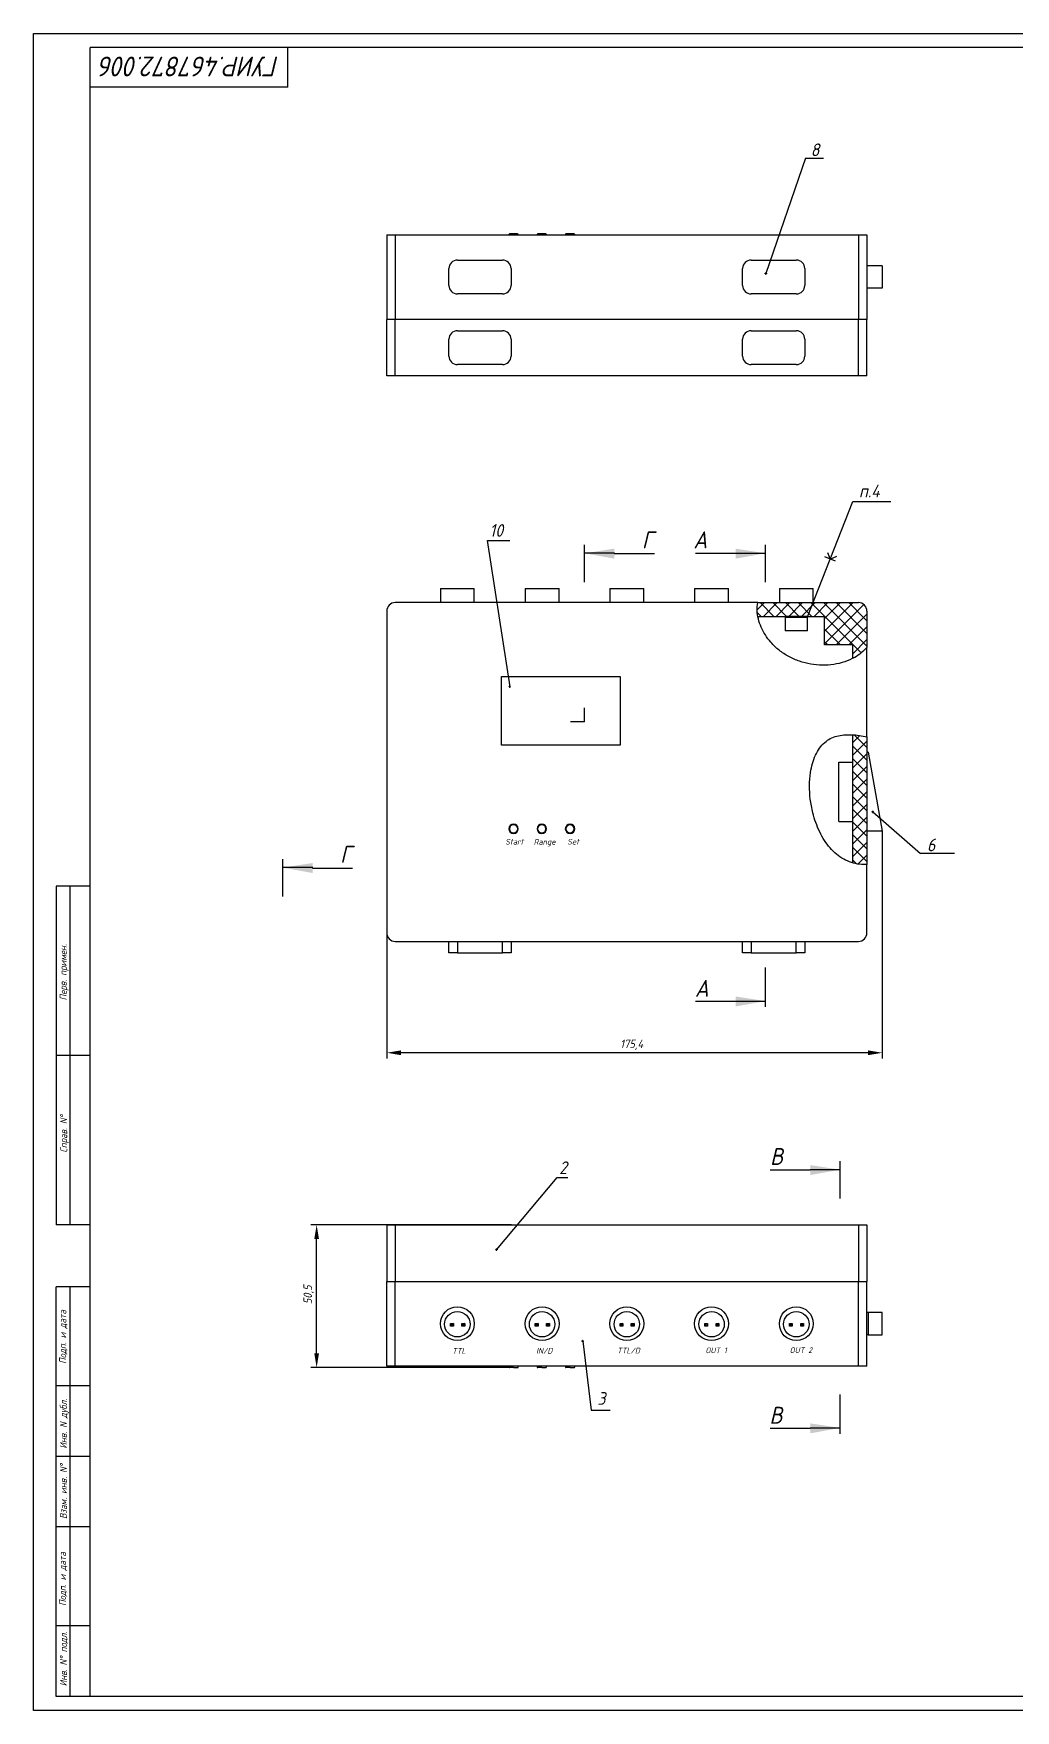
# Model space of a CAD drawing. Header units: millimetres. Extents: x -963 to 6509, y -1367 to 453.
# Drawn here: x 5020 to 5368, y -623 to -29 of the extents above; entities that cross this region are included whole.
import ezdxf

# ---------------------------------------------------------------- set-up
doc = ezdxf.new("R2010")
doc.units = ezdxf.units.MM
doc.header["$LTSCALE"] = 0.5
doc.linetypes.add('CENTER', pattern=[10.16, 6.35, -1.27, 1.27, -1.27])
doc.linetypes.add('осевая2', pattern=[28.575, 19.05, -3.175, 3.175, -3.175])
doc.layers.get('0').update_dxf_attribs({"lineweight": 60})
doc.layers.get('Defpoints').update_dxf_attribs({"color": 5})
doc.layers.add('3-размеры', color=6, linetype='Continuous')
doc.layers.add('4-текст', color=7, linetype='Continuous', true_color=0x00ad00)
doc.layers.add('Основная', color=7, linetype='Continuous', lineweight=40)
doc.styles.add('5', font='isocpeui.ttf', dxfattribs={"width": 0.9, "height": 5})
doc.styles.get("Standard").update_dxf_attribs({"font": 'isocpeui.ttf', "width": 0.9})
doc.dimstyles.new('Standart', dxfattribs={"dimtxt": 5, "dimasz": 5, "dimexe": 2, "dimexo": 0, "dimgap": 1, "dimtad": 1, "dimtoh": 1, "dimdec": 1, "dimtxsty": 'Standard', "dimcen": 2.5, "dimadec": 0, "dimazin": 0, "dimtfac": 1, "dimtdec": 1, "dimtmove": 0, "dimatfit": 3, "dimldrblk": 'DOTSMALL', "dimfxl": 1, "dimarcsym": 0})

# ---------------------------------------------------------------- blocks, each defined once
blk = doc.blocks.new('*D285')
at = {"color": 0, "lineweight": -2, "transparency": 16777216}
for p, q in [((5145.21, -311.46), (5145.21, -391.91)), ((5320.65, -311.46), (5320.65, -391.91)), ((5315.65, -389.91), (5150.21, -389.91))]:
    blk.add_line(p, q, dxfattribs=at)
at = {"color": 0, "lineweight": 50, "transparency": 16777216}
for points in [[(5150.21, -389.08), (5150.21, -390.75), (5145.21, -389.91)], [(5315.65, -389.08), (5315.65, -390.75), (5320.65, -389.91)]]:
    blk.add_solid(points, dxfattribs=at)
at = {"layer": 'Defpoints', "color": 0, "lineweight": 50, "transparency": 16777216}
for p in [(5145.21, -311.46), (5320.65, -311.46), (5145.21, -389.91)]:
    blk.add_point(p, dxfattribs=at)
at = {"color": 0, "lineweight": -2, "transparency": 16777216, "insert": (5231.93, -387.11), "char_height": 3, "attachment_point": 5}
blk.add_mtext('175,4', dxfattribs=at)
blk = doc.blocks.new('_DotSmall')
at = {"color": 0, "linetype": 'ByBlock', "const_width": 0.5}
blk.add_lwpolyline([(-0.0625, 0, 1), (0.0625, 0, 1)], format="xyb", close=True, dxfattribs=at)
blk = doc.blocks.new('*D287')
at = {"color": 0, "lineweight": -2, "transparency": 16777216}
for p, q in [((5189.37, -450.88), (5118.37, -450.88)), ((5120.37, -496.41), (5120.37, -455.88)), ((5189.37, -501.41), (5118.37, -501.41))]:
    blk.add_line(p, q, dxfattribs=at)
for points in [[(5119.54, -455.88), (5121.21, -455.88), (5120.37, -450.88)], [(5119.54, -496.41), (5121.21, -496.41), (5120.37, -501.41)]]:
    blk.add_solid(points, dxfattribs=at)
at = {"layer": 'Defpoints', "color": 0, "lineweight": -2, "transparency": 16777216}
for p in [(5120.37, -450.88), (5189.37, -450.88), (5189.37, -501.41)]:
    blk.add_point(p, dxfattribs=at)
at = {"color": 0, "lineweight": -2, "transparency": 16777216, "insert": (5117.57, -475.65), "char_height": 3, "attachment_point": 5, "rotation": 90}
blk.add_mtext('50,5', dxfattribs=at)

msp = doc.modelspace()

# ---------------------------------------------------------------- hatches: boundary and pattern name
at = {"lineweight": 50}
h = msp.add_hatch(color=256, dxfattribs=at)
h.dxf.hatch_style = 1
edge = h.paths.add_edge_path()
edge.add_arc((5279.408, -113.894), 0.109, 0, 360)
at = {"linetype": 'Continuous', "lineweight": 25}
h = msp.add_hatch(dxfattribs=at)
h.set_pattern_fill('ANSI37', angle=3e-322, style=0)
edge = h.paths.add_edge_path(flags=0)
edge.add_arc((5312.21, -233.456), 3, 0, 90)
edge.add_line((5312.21, -230.456), (5276.53, -230.456))
edge.add_spline(control_points=[(5276.53, -230.456), (5276.244, -232.084), (5276.289, -233.773), (5276.617, -235.456)], knot_values=[0, 0, 0, 0, 0.0432025, 0.0432025, 0.0432025, 0.0432025], weights=[1, 1, 1, 1], degree=3, periodic=0)
edge.add_line((5276.617, -235.456), (5300.21, -235.456))
edge.add_line((5300.21, -235.456), (5300.21, -245.456))
edge.add_line((5300.21, -245.456), (5310.21, -245.456))
edge.add_line((5310.21, -245.456), (5310.21, -250.218))
edge.add_spline(control_points=[(5310.21, -250.218), (5312.109, -249.234), (5313.811, -247.947), (5315.21, -246.351)], knot_values=[0.3688036, 0.3688036, 0.3688036, 0.3688036, 0.4207814, 0.4207814, 0.4207814, 0.4207814], weights=[1, 1, 1, 1], degree=3, periodic=0)
edge.add_line((5315.21, -246.351), (5315.21, -233.456))
at = {"lineweight": 50}
h = msp.add_hatch(color=256, dxfattribs=at)
h.dxf.hatch_style = 1
edge = h.paths.add_edge_path()
edge.add_arc((5188.75, -260.24), 0.109, 0, 360)
at = {"linetype": 'Continuous', "lineweight": 25}
h = msp.add_hatch(dxfattribs=at)
h.set_pattern_fill('ANSI37', angle=3e-322, style=0)
edge = h.paths.add_edge_path(flags=0)
edge.add_spline(control_points=[(5315.21, -277.958), (5313.582, -277.623), (5311.883, -277.371), (5310.21, -277.279)], knot_values=[0, 0, 0, 0, 0.0381487, 0.0381487, 0.0381487, 0.0381487], weights=[1, 1, 1, 1], degree=3, periodic=0)
edge.add_line((5310.21, -277.279), (5310.21, -322.654))
edge.add_spline(control_points=[(5310.21, -322.654), (5311.839, -323.126), (5313.526, -323.33), (5315.21, -323.254)], knot_values=[0.4804191, 0.4804191, 0.4804191, 0.4804191, 0.5205048, 0.5205048, 0.5205048, 0.5205048], weights=[1, 1, 1, 1], degree=3, periodic=0)
edge.add_line((5315.21, -323.254), (5315.21, -277.958))
at = {"lineweight": 50}
h = msp.add_hatch(color=256, dxfattribs=at)
h.dxf.hatch_style = 1
edge = h.paths.add_edge_path()
edge.add_arc((5317.272, -304.598), 0.109, 0, 360)
h = msp.add_hatch(color=256, dxfattribs=at)
h.dxf.hatch_style = 1
edge = h.paths.add_edge_path()
edge.add_arc((5184.044, -459.663), 0.109, 0, 360)
h = msp.add_hatch(color=256, dxfattribs=at)
h.dxf.hatch_style = 1
edge = h.paths.add_edge_path()
edge.add_arc((5214.573, -492.078), 0.109, 0, 360)
at = {"linetype": 'Continuous', "lineweight": 20}
h = msp.add_hatch(dxfattribs=at)
h.set_pattern_fill('ANSI32', color=0, angle=-0.76383, style=0)
h.set_pattern_definition([(44.236, (5070.233, -592.458), (-6.6448, 6.8244), []), (44.236, (5074.722, -592.518), (-6.6448, 6.8244), [])])
h.paths.add_polyline_path([(5142.941, -493.835), (5143.354, -494.247), (5143.354, -494.244), (5143.354, -494.239), (5143.354, -494.234), (5143.354, -494.23), (5143.354, -494.225), (5143.354, -494.22), (5143.354, -494.215), (5143.354, -494.211), (5143.354, -494.206), (5143.354, -494.201), (5143.354, -494.197), (5143.354, -494.192), (5143.354, -494.187), (5143.354, -494.183), (5143.354, -494.178), (5143.354, -494.173), (5143.354, -494.169), (5143.354, -494.164), (5143.354, -494.159), (5143.354, -494.155), (5143.354, -494.15), (5143.354, -494.145), (5143.354, -494.14), (5143.354, -494.136), (5143.354, -494.131), (5143.354, -494.126), (5143.354, -494.122), (5143.354, -494.117), (5143.354, -494.112), (5143.354, -494.108), (5143.354, -494.103), (5143.354, -494.098), (5143.353, -494.094), (5143.353, -494.089), (5143.353, -494.084), (5143.353, -494.079), (5143.353, -494.075), (5143.353, -494.07), (5143.353, -494.065), (5143.353, -494.061), (5143.353, -494.056), (5143.353, -494.051), (5143.353, -494.047), (5143.353, -494.042), (5143.353, -494.037), (5143.353, -494.033), (5143.353, -494.028), (5143.353, -494.023), (5143.353, -494.018), (5143.353, -494.014), (5143.353, -494.009), (5143.353, -494.004), (5143.353, -494), (5143.353, -493.995), (5143.353, -493.99), (5143.353, -493.986), (5143.353, -493.981), (5143.353, -493.976), (5143.353, -493.972), (5143.353, -493.967), (5143.353, -493.962), (5143.353, -493.958), (5143.353, -493.953), (5143.353, -493.948), (5143.353, -493.943), (5143.353, -493.939), (5143.353, -493.934), (5143.353, -493.929), (5143.353, -493.925), (5143.353, -493.92), (5143.353, -493.915), (5143.353, -493.911), (5143.353, -493.906), (5143.353, -493.901), (5143.353, -493.897), (5143.353, -493.892), (5143.353, -493.887), (5143.353, -493.882), (5143.353, -493.878), (5143.353, -493.873), (5143.353, -493.868), (5143.353, -493.864), (5143.353, -493.859), (5143.353, -493.854), (5143.353, -493.85), (5143.353, -493.845), (5143.353, -493.84), (5143.353, -493.836), (5143.353, -493.831), (5143.353, -493.826), (5143.353, -493.822), (5143.353, -493.817), (5143.353, -493.812), (5143.353, -493.807), (5143.353, -493.803), (5143.353, -493.798), (5143.353, -493.793), (5143.353, -493.789), (5143.353, -493.784), (5143.353, -493.779), (5143.353, -493.775), (5143.353, -493.77), (5143.353, -493.765), (5143.353, -493.761), (5143.353, -493.756), (5143.353, -493.751), (5143.353, -493.746), (5143.353, -493.742), (5143.353, -493.737), (5143.353, -493.732), (5143.353, -493.728), (5143.353, -493.723), (5143.353, -493.718), (5143.353, -493.714), (5143.353, -493.709), (5143.353, -493.704), (5143.353, -493.7), (5143.353, -493.695), (5143.353, -493.69), (5143.353, -493.686), (5143.353, -493.681), (5143.353, -493.676), (5143.353, -493.671), (5143.353, -493.667), (5143.353, -493.662), (5143.353, -493.657), (5143.353, -493.653), (5143.353, -493.648), (5143.353, -493.643), (5143.353, -493.639), (5143.353, -493.634), (5143.353, -493.629), (5143.353, -493.625), (5143.353, -493.62), (5143.353, -493.615), (5143.353, -493.61), (5143.353, -493.606), (5143.353, -493.601), (5143.353, -493.596), (5143.353, -493.592), (5143.352, -493.587), (5143.352, -493.582), (5143.352, -493.578), (5143.352, -493.573), (5143.352, -493.568), (5143.352, -493.564), (5143.352, -493.559), (5143.352, -493.554), (5143.352, -493.549), (5143.352, -493.545), (5143.352, -493.54), (5143.352, -493.535), (5143.351, -493.535), (5143.349, -493.535), (5143.348, -493.535), (5143.346, -493.535), (5143.344, -493.535), (5143.343, -493.535), (5143.341, -493.535), (5143.34, -493.535), (5143.338, -493.535), (5143.336, -493.535), (5143.335, -493.535), (5143.333, -493.535), (5143.332, -493.535), (5143.33, -493.535), (5143.328, -493.535), (5143.327, -493.535), (5143.325, -493.535), (5143.323, -493.535), (5143.322, -493.535), (5143.32, -493.534), (5143.319, -493.534), (5143.317, -493.534), (5143.315, -493.534), (5143.314, -493.534), (5143.312, -493.534), (5143.311, -493.534), (5143.309, -493.534), (5143.307, -493.534), (5143.306, -493.534), (5143.304, -493.534), (5143.303, -493.534), (5143.301, -493.534), (5143.299, -493.534), (5143.298, -493.534), (5143.296, -493.534), (5143.295, -493.534), (5143.293, -493.534), (5143.291, -493.534), (5143.29, -493.534), (5143.288, -493.533), (5143.287, -493.533), (5143.285, -493.533), (5143.283, -493.533), (5143.282, -493.533), (5143.28, -493.533), (5143.278, -493.533), (5143.277, -493.533), (5143.275, -493.533), (5143.274, -493.533), (5143.272, -493.533), (5143.27, -493.533), (5143.269, -493.533), (5143.267, -493.533), (5143.266, -493.533), (5143.264, -493.533), (5143.262, -493.533), (5143.261, -493.533), (5143.259, -493.533), (5143.258, -493.532), (5143.256, -493.532), (5143.254, -493.532), (5143.253, -493.532), (5143.251, -493.532), (5143.25, -493.532), (5143.248, -493.532), (5143.246, -493.532), (5143.245, -493.532), (5143.243, -493.532), (5143.241, -493.532), (5143.24, -493.532), (5143.238, -493.532), (5143.237, -493.532), (5143.235, -493.532), (5143.233, -493.532), (5143.232, -493.532), (5143.23, -493.532), (5143.229, -493.532), (5143.227, -493.532), (5143.225, -493.531), (5143.224, -493.531), (5143.222, -493.531), (5143.221, -493.531), (5143.219, -493.531), (5143.217, -493.531), (5143.216, -493.531), (5143.214, -493.531), (5143.213, -493.531), (5143.211, -493.531), (5143.209, -493.531), (5143.208, -493.531), (5143.206, -493.531), (5143.204, -493.531), (5143.203, -493.531), (5143.201, -493.531), (5143.2, -493.531), (5143.198, -493.531), (5143.196, -493.531), (5143.195, -493.53), (5143.193, -493.53), (5143.192, -493.53), (5143.19, -493.53), (5143.188, -493.53), (5143.187, -493.53), (5143.185, -493.53), (5143.184, -493.53), (5143.182, -493.53), (5143.18, -493.53), (5143.179, -493.53), (5143.177, -493.53), (5143.176, -493.53), (5143.174, -493.53), (5143.172, -493.53), (5143.171, -493.53), (5143.169, -493.53), (5143.168, -493.53), (5143.166, -493.529), (5143.164, -493.529), (5143.163, -493.529), (5143.161, -493.529), (5143.159, -493.529), (5143.158, -493.529), (5143.156, -493.529), (5143.155, -493.529), (5143.153, -493.529), (5143.151, -493.529), (5143.15, -493.529), (5143.148, -493.529), (5143.147, -493.529), (5143.145, -493.529), (5143.143, -493.529), (5143.142, -493.529), (5143.14, -493.529), (5143.139, -493.529), (5143.137, -493.528), (5143.135, -493.528), (5143.134, -493.528), (5143.132, -493.528), (5143.131, -493.528), (5143.129, -493.528), (5143.127, -493.528), (5143.126, -493.528), (5143.124, -493.528), (5143.122, -493.528), (5143.121, -493.528), (5143.119, -493.528), (5143.118, -493.528), (5143.116, -493.528), (5143.114, -493.528), (5143.113, -493.528), (5143.111, -493.528), (5143.11, -493.528), (5143.108, -493.527), (5143.106, -493.527), (5143.105, -493.527), (5143.103, -493.527), (5143.102, -493.527), (5143.1, -493.527), (5143.098, -493.527), (5143.097, -493.527), (5143.095, -493.527), (5143.094, -493.527), (5143.092, -493.527), (5143.09, -493.527), (5143.089, -493.527), (5143.087, -493.527), (5143.086, -493.527), (5143.084, -493.527), (5143.082, -493.527), (5143.081, -493.526), (5143.079, -493.526), (5143.077, -493.526), (5143.076, -493.526), (5143.074, -493.526), (5143.073, -493.526), (5143.071, -493.526), (5143.069, -493.526), (5143.068, -493.526), (5143.066, -493.526), (5143.065, -493.526), (5143.063, -493.526), (5143.061, -493.526), (5143.06, -493.526), (5143.058, -493.526), (5143.057, -493.526), (5143.055, -493.526), (5143.053, -493.525), (5143.052, -493.525), (5143.05, -493.525), (5143.049, -493.525), (5143.047, -493.525), (5143.045, -493.525), (5143.044, -493.525), (5143.042, -493.525), (5143.04, -493.525), (5143.039, -493.525), (5143.037, -493.525), (5143.036, -493.525), (5143.034, -493.525), (5143.032, -493.525), (5143.031, -493.525), (5143.029, -493.525), (5143.028, -493.525), (5143.026, -493.524), (5143.024, -493.524), (5143.023, -493.524), (5143.021, -493.524), (5143.02, -493.524), (5143.018, -493.524), (5143.016, -493.524), (5143.015, -493.524), (5143.013, -493.524), (5143.012, -493.524), (5143.01, -493.524), (5143.008, -493.524), (5143.007, -493.524), (5143.005, -493.524), (5143.004, -493.524), (5143.002, -493.524), (5143, -493.523), (5142.999, -493.523), (5142.997, -493.523), (5142.995, -493.523), (5142.994, -493.523), (5142.992, -493.523), (5142.991, -493.523), (5142.989, -493.523), (5142.987, -493.523), (5142.986, -493.523), (5142.984, -493.523), (5142.983, -493.523), (5142.981, -493.523), (5142.979, -493.523), (5142.978, -493.523), (5142.976, -493.523), (5142.975, -493.522), (5142.973, -493.522), (5142.971, -493.522), (5142.97, -493.522), (5142.968, -493.522), (5142.967, -493.522), (5142.965, -493.522), (5142.963, -493.522), (5142.962, -493.522), (5142.96, -493.522), (5142.959, -493.522), (5142.957, -493.522), (5142.955, -493.522), (5142.954, -493.522), (5142.952, -493.522), (5142.95, -493.522), (5142.949, -493.521), (5142.947, -493.521), (5142.946, -493.521), (5142.944, -493.521), (5142.942, -493.521), (5142.941, -493.521), (5142.941, -493.526), (5142.941, -493.531), (5142.941, -493.535), (5142.941, -493.54), (5142.941, -493.545), (5142.941, -493.549), (5142.941, -493.554), (5142.941, -493.559), (5142.941, -493.563), (5142.941, -493.568), (5142.941, -493.573), (5142.941, -493.577), (5142.941, -493.582), (5142.941, -493.587), (5142.941, -493.591), (5142.941, -493.596), (5142.941, -493.601), (5142.941, -493.606), (5142.941, -493.61), (5142.941, -493.615), (5142.941, -493.62), (5142.941, -493.624), (5142.941, -493.629), (5142.941, -493.634), (5142.941, -493.638), (5142.941, -493.643), (5142.941, -493.648), (5142.941, -493.652), (5142.941, -493.657), (5142.941, -493.662), (5142.941, -493.667), (5142.941, -493.671), (5142.941, -493.676), (5142.941, -493.681), (5142.941, -493.685), (5142.941, -493.69), (5142.941, -493.695), (5142.941, -493.699), (5142.941, -493.704), (5142.941, -493.709), (5142.941, -493.713), (5142.941, -493.718), (5142.941, -493.723), (5142.941, -493.727), (5142.941, -493.732), (5142.941, -493.737), (5142.941, -493.742), (5142.941, -493.746), (5142.941, -493.751), (5142.941, -493.756), (5142.941, -493.76), (5142.941, -493.765), (5142.941, -493.77), (5142.941, -493.774), (5142.941, -493.779), (5142.941, -493.784), (5142.941, -493.788), (5142.941, -493.793), (5142.941, -493.798), (5142.941, -493.803), (5142.941, -493.807), (5142.941, -493.812), (5142.941, -493.817), (5142.941, -493.821), (5142.941, -493.826), (5142.941, -493.831)])

# ---------------------------------------------------------------- linework, layer by layer
at = {"color": 7, "linetype": 'Continuous', "lineweight": 25}
for p, q in [((5145.21, -100.133), (5145.21, -130.133)), ((5145.21, -100.133), (5148.21, -100.133)), ((5148.21, -100.133), (5148.21, -130.133)), ((5148.21, -100.133), (5312.21, -100.133)), ((5188.438, -100.067), (5188.436, -100.133)), ((5190.093, -99.873), (5188.638, -99.873)), ((5190.093, -99.873), (5190.093, -100.067)), ((5191.549, -99.873), (5190.093, -99.873)), ((5191.75, -100.133), (5191.749, -100.067)), ((5198.438, -100.067), (5198.436, -100.133)), ((5200.093, -99.873), (5198.638, -99.873)), ((5200.093, -99.873), (5200.093, -100.067)), ((5201.549, -99.873), (5200.093, -99.873)), ((5201.75, -100.133), (5201.749, -100.067)), ((5208.438, -100.067), (5208.436, -100.133)), ((5210.093, -99.873), (5208.638, -99.873)), ((5210.093, -99.873), (5210.093, -100.067)), ((5211.549, -99.873), (5210.093, -99.873)), ((5211.75, -100.133), (5211.749, -100.067)), ((5312.21, -100.133), (5312.21, -130.133)), ((5312.21, -100.133), (5315.21, -100.133)), ((5315.21, -100.133), (5315.21, -130.133)), ((5167.21, -118.133), (5167.21, -112.133)), ((5170.21, -109.133), (5186.21, -109.133)), ((5189.21, -112.133), (5189.21, -118.133)), ((5271.21, -118.133), (5271.21, -112.133)), ((5274.21, -109.133), (5290.21, -109.133)), ((5293.21, -112.133), (5293.21, -118.133)), ((5320.647, -111.133), (5315.21, -111.133)), ((5320.647, -111.133), (5320.647, -119.133)), ((5186.21, -121.133), (5170.21, -121.133)), ((5290.21, -121.133), (5274.21, -121.133)), ((5320.647, -119.133), (5315.21, -119.133)), ((5145.21, -150.133), (5145.21, -130.133)), ((5148.21, -130.133), (5145.21, -130.133)), ((5148.21, -150.133), (5148.21, -130.133)), ((5312.21, -130.133), (5148.21, -130.133)), ((5312.21, -150.133), (5312.21, -130.133)), ((5315.21, -130.133), (5312.21, -130.133)), ((5315.21, -150.133), (5315.21, -130.133)), ((5170.21, -134.133), (5186.21, -134.133)), ((5274.21, -134.133), (5290.21, -134.133)), ((5167.21, -143.133), (5167.21, -137.133)), ((5189.21, -137.133), (5189.21, -143.133)), ((5271.21, -143.133), (5271.21, -137.133)), ((5293.21, -137.133), (5293.21, -143.133)), ((5186.21, -146.133), (5170.21, -146.133)), ((5290.21, -146.133), (5274.21, -146.133)), ((5148.21, -150.133), (5145.21, -150.133)), ((5312.21, -150.133), (5148.21, -150.133)), ((5315.21, -150.133), (5312.21, -150.133)), ((5225.85, -212.976), (5215.21, -212.976)), ((5268.669, -212.976), (5279.309, -212.976)), ((5164.21, -225.456), (5164.21, -230.456)), ((5164.21, -225.456), (5170.21, -225.456)), ((5170.21, -225.456), (5176.21, -225.456)), ((5176.21, -230.456), (5176.21, -225.456)), ((5194.21, -225.456), (5194.21, -230.456)), ((5194.21, -225.456), (5200.21, -225.456)), ((5200.21, -225.456), (5206.21, -225.456)), ((5206.21, -230.456), (5206.21, -225.456)), ((5224.21, -225.456), (5224.21, -230.456)), ((5224.21, -225.456), (5230.21, -225.456)), ((5230.21, -225.456), (5236.21, -225.456)), ((5236.21, -230.456), (5236.21, -225.456)), ((5254.21, -225.456), (5254.21, -230.456)), ((5254.21, -225.456), (5260.21, -225.456)), ((5260.21, -225.456), (5266.21, -225.456)), ((5266.21, -230.456), (5266.21, -225.456)), ((5284.21, -225.456), (5284.21, -230.456)), ((5284.21, -225.456), (5290.21, -225.456)), ((5290.21, -225.456), (5296.21, -225.456)), ((5296.21, -230.456), (5296.21, -225.456)), ((5276.53, -230.456), (5148.21, -230.456)), ((5276.53, -230.456), (5312.21, -230.456)), ((5145.21, -233.456), (5145.21, -347.456)), ((5300.21, -235.456), (5276.617, -235.456)), ((5286.21, -235.456), (5286.21, -240.456)), ((5294.21, -240.456), (5294.21, -235.456)), ((5300.21, -245.456), (5300.21, -235.456)), ((5315.21, -233.456), (5315.21, -246.351)), ((5294.21, -240.456), (5286.21, -240.456)), ((5310.21, -245.456), (5300.21, -245.456)), ((5310.21, -250.218), (5310.21, -245.456)), ((5315.21, -277.958), (5315.21, -246.351)), ((5185.87, -280.99), (5185.87, -256.69)), ((5185.87, -256.69), (5227.87, -256.69)), ((5227.87, -256.69), (5227.87, -280.99)), ((5310.21, -322.654), (5310.21, -277.279)), ((5315.21, -277.958), (5315.21, -323.254)), ((5227.87, -280.99), (5185.87, -280.99)), ((5315.71, -283.456), (5315.21, -283.456)), ((5315.71, -283.456), (5320.647, -311.456)), ((5305.21, -307.956), (5305.21, -286.956)), ((5305.21, -286.956), (5310.21, -286.956)), ((5190.093, -308.928), (5190.093, -308.833)), ((5200.093, -308.928), (5200.093, -308.833)), ((5210.093, -308.928), (5210.093, -308.833)), ((5305.21, -307.956), (5310.21, -307.956)), ((5190.093, -309.128), (5190.093, -308.928)), ((5200.093, -309.128), (5200.093, -308.928)), ((5210.093, -309.128), (5210.093, -308.928)), ((5320.647, -311.456), (5315.21, -311.456)), ((5118.992, -324.328), (5108.352, -324.328)), ((5315.21, -347.456), (5315.21, -323.254)), ((5148.21, -350.456), (5312.21, -350.456)), ((5167.21, -354.456), (5167.21, -350.456)), ((5170.21, -350.456), (5170.21, -354.456)), ((5186.21, -354.456), (5186.21, -350.456)), ((5189.21, -350.456), (5189.21, -354.456)), ((5271.21, -354.456), (5271.21, -350.456)), ((5274.21, -350.456), (5274.21, -354.456)), ((5290.21, -354.456), (5290.21, -350.456)), ((5293.21, -350.456), (5293.21, -354.456)), ((5170.21, -354.456), (5167.21, -354.456)), ((5170.21, -354.456), (5186.21, -354.456)), ((5189.21, -354.456), (5186.21, -354.456)), ((5274.21, -354.456), (5271.21, -354.456)), ((5274.21, -354.456), (5290.21, -354.456)), ((5293.21, -354.456), (5290.21, -354.456)), ((5268.669, -371.604), (5279.309, -371.604)), ((5295.065, -431.32), (5305.705, -431.32)), ((5145.21, -450.885), (5145.21, -470.885)), ((5145.21, -450.885), (5148.21, -450.885)), ((5148.21, -450.885), (5148.21, -470.885)), ((5148.21, -450.885), (5312.21, -450.885)), ((5312.21, -450.885), (5312.21, -470.885)), ((5312.21, -450.885), (5315.21, -450.885)), ((5315.21, -450.885), (5315.21, -470.885)), ((5145.21, -470.885), (5148.21, -470.885)), ((5145.21, -500.885), (5145.21, -470.885)), ((5148.21, -470.885), (5312.21, -470.885)), ((5148.21, -500.885), (5148.21, -470.885)), ((5312.21, -470.885), (5315.21, -470.885)), ((5312.21, -500.885), (5312.21, -470.885)), ((5315.21, -500.885), (5315.21, -470.885)), ((5167.792, -486.762), (5167.792, -485.762)), ((5167.792, -485.762), (5167.992, -485.962)), ((5167.792, -485.762), (5168.792, -485.762)), ((5167.992, -486.562), (5167.792, -486.762)), ((5168.792, -486.762), (5167.792, -486.762)), ((5167.992, -485.962), (5167.992, -486.562)), ((5168.592, -485.962), (5167.992, -485.962)), ((5167.992, -486.562), (5168.592, -486.562)), ((5168.792, -485.762), (5168.592, -485.962)), ((5168.592, -486.562), (5168.592, -485.962)), ((5168.592, -486.562), (5168.792, -486.762)), ((5168.792, -485.762), (5168.792, -486.762)), ((5171.792, -486.762), (5171.792, -485.762)), ((5171.792, -485.762), (5171.992, -485.962)), ((5171.792, -485.762), (5172.792, -485.762)), ((5171.992, -486.562), (5171.792, -486.762)), ((5172.792, -486.762), (5171.792, -486.762)), ((5171.992, -485.962), (5171.992, -486.562)), ((5172.592, -485.962), (5171.992, -485.962)), ((5171.992, -486.562), (5172.592, -486.562)), ((5172.792, -485.762), (5172.592, -485.962)), ((5172.592, -486.562), (5172.592, -485.962)), ((5172.592, -486.562), (5172.792, -486.762)), ((5172.792, -485.762), (5172.792, -486.762)), ((5197.792, -486.762), (5197.792, -485.762)), ((5197.792, -485.762), (5197.992, -485.962)), ((5197.792, -485.762), (5198.792, -485.762)), ((5197.992, -486.562), (5197.792, -486.762)), ((5198.792, -486.762), (5197.792, -486.762)), ((5197.992, -485.962), (5197.992, -486.562)), ((5198.592, -485.962), (5197.992, -485.962)), ((5197.992, -486.562), (5198.592, -486.562)), ((5198.792, -485.762), (5198.592, -485.962)), ((5198.592, -486.562), (5198.592, -485.962)), ((5198.592, -486.562), (5198.792, -486.762)), ((5198.792, -485.762), (5198.792, -486.762)), ((5201.792, -486.762), (5201.792, -485.762)), ((5201.792, -485.762), (5201.992, -485.962)), ((5201.792, -485.762), (5202.792, -485.762)), ((5201.992, -486.562), (5201.792, -486.762)), ((5202.792, -486.762), (5201.792, -486.762)), ((5201.992, -485.962), (5201.992, -486.562)), ((5202.592, -485.962), (5201.992, -485.962)), ((5201.992, -486.562), (5202.592, -486.562)), ((5202.792, -485.762), (5202.592, -485.962)), ((5202.592, -486.562), (5202.592, -485.962)), ((5202.592, -486.562), (5202.792, -486.762)), ((5202.792, -485.762), (5202.792, -486.762)), ((5227.792, -486.762), (5227.792, -485.762)), ((5227.792, -485.762), (5227.992, -485.962)), ((5227.792, -485.762), (5228.792, -485.762)), ((5227.992, -486.562), (5227.792, -486.762)), ((5228.792, -486.762), (5227.792, -486.762)), ((5227.992, -485.962), (5227.992, -486.562)), ((5228.592, -485.962), (5227.992, -485.962)), ((5227.992, -486.562), (5228.592, -486.562)), ((5228.792, -485.762), (5228.592, -485.962)), ((5228.592, -486.562), (5228.592, -485.962)), ((5228.592, -486.562), (5228.792, -486.762)), ((5228.792, -485.762), (5228.792, -486.762)), ((5231.792, -486.762), (5231.792, -485.762)), ((5231.792, -485.762), (5231.992, -485.962)), ((5231.792, -485.762), (5232.792, -485.762)), ((5231.992, -486.562), (5231.792, -486.762)), ((5232.792, -486.762), (5231.792, -486.762)), ((5231.992, -485.962), (5231.992, -486.562)), ((5232.592, -485.962), (5231.992, -485.962)), ((5231.992, -486.562), (5232.592, -486.562)), ((5232.792, -485.762), (5232.592, -485.962)), ((5232.592, -486.562), (5232.592, -485.962)), ((5232.592, -486.562), (5232.792, -486.762)), ((5232.792, -485.762), (5232.792, -486.762)), ((5257.792, -486.762), (5257.792, -485.762)), ((5257.792, -485.762), (5257.992, -485.962)), ((5257.792, -485.762), (5258.792, -485.762)), ((5257.992, -486.562), (5257.792, -486.762)), ((5258.792, -486.762), (5257.792, -486.762)), ((5257.992, -485.962), (5257.992, -486.562)), ((5258.592, -485.962), (5257.992, -485.962)), ((5257.992, -486.562), (5258.592, -486.562)), ((5258.792, -485.762), (5258.592, -485.962)), ((5258.592, -486.562), (5258.592, -485.962)), ((5258.592, -486.562), (5258.792, -486.762)), ((5258.792, -485.762), (5258.792, -486.762)), ((5261.792, -486.762), (5261.792, -485.762)), ((5261.792, -485.762), (5261.992, -485.962)), ((5261.792, -485.762), (5262.792, -485.762)), ((5261.992, -486.562), (5261.792, -486.762)), ((5262.792, -486.762), (5261.792, -486.762)), ((5261.992, -485.962), (5261.992, -486.562)), ((5262.592, -485.962), (5261.992, -485.962)), ((5261.992, -486.562), (5262.592, -486.562)), ((5262.792, -485.762), (5262.592, -485.962)), ((5262.592, -486.562), (5262.592, -485.962)), ((5262.592, -486.562), (5262.792, -486.762)), ((5262.792, -485.762), (5262.792, -486.762)), ((5287.792, -486.762), (5287.792, -485.762)), ((5287.792, -485.762), (5287.992, -485.962)), ((5287.792, -485.762), (5288.792, -485.762)), ((5287.992, -486.562), (5287.792, -486.762)), ((5288.792, -486.762), (5287.792, -486.762)), ((5287.992, -485.962), (5287.992, -486.562)), ((5288.592, -485.962), (5287.992, -485.962)), ((5287.992, -486.562), (5288.592, -486.562)), ((5288.792, -485.762), (5288.592, -485.962)), ((5288.592, -486.562), (5288.592, -485.962)), ((5288.592, -486.562), (5288.792, -486.762)), ((5288.792, -485.762), (5288.792, -486.762)), ((5291.792, -486.762), (5291.792, -485.762)), ((5291.792, -485.762), (5291.992, -485.962)), ((5291.792, -485.762), (5292.792, -485.762)), ((5291.992, -486.562), (5291.792, -486.762)), ((5292.792, -486.762), (5291.792, -486.762)), ((5291.992, -485.962), (5291.992, -486.562)), ((5292.592, -485.962), (5291.992, -485.962)), ((5291.992, -486.562), (5292.592, -486.562)), ((5292.792, -485.762), (5292.592, -485.962)), ((5292.592, -486.562), (5292.592, -485.962)), ((5292.592, -486.562), (5292.792, -486.762)), ((5292.792, -485.762), (5292.792, -486.762)), ((5315.71, -481.885), (5315.21, -481.885)), ((5315.71, -481.885), (5315.71, -489.885)), ((5320.647, -481.885), (5315.71, -481.885)), ((5320.647, -489.885), (5320.647, -481.885)), ((5315.71, -489.885), (5315.21, -489.885)), ((5315.71, -489.885), (5320.647, -489.885)), ((5148.21, -500.885), (5145.21, -500.885)), ((5312.21, -500.885), (5148.21, -500.885)), ((5188.436, -500.885), (5188.438, -501.216)), ((5190.093, -501.411), (5188.638, -501.411)), ((5190.093, -501.411), (5191.549, -501.411)), ((5191.749, -501.216), (5191.75, -500.885)), ((5198.436, -500.885), (5198.438, -501.216)), ((5200.093, -501.411), (5198.638, -501.411)), ((5200.093, -501.411), (5201.549, -501.411)), ((5201.749, -501.216), (5201.749, -500.885)), ((5208.436, -500.885), (5208.438, -501.216)), ((5210.093, -501.411), (5208.638, -501.411)), ((5210.093, -501.411), (5211.549, -501.411)), ((5211.749, -501.216), (5211.75, -500.885)), ((5315.21, -500.885), (5312.21, -500.885)), ((5295.065, -522.813), (5305.705, -522.813))]:
    msp.add_line(p, q, dxfattribs=at)
at = {"color": 8, "linetype": 'Continuous', "lineweight": 25}
for p, q in [((5190.093, -100.067), (5188.438, -100.067)), ((5190.093, -100.067), (5190.093, -100.133)), ((5191.749, -100.067), (5190.093, -100.067)), ((5200.093, -100.067), (5198.438, -100.067)), ((5200.093, -100.067), (5200.093, -100.133)), ((5201.749, -100.067), (5200.093, -100.067)), ((5210.093, -100.067), (5208.438, -100.067)), ((5210.093, -100.067), (5210.093, -100.133)), ((5211.749, -100.067), (5210.093, -100.067))]:
    msp.add_line(p, q, dxfattribs=at)
at = {"lineweight": 25}
for p, q in [((5180.867, -208.511), (5188.804, -208.511)), ((5301.204, -212.704), (5302.189, -215.038)), ((5304.067, -215.802), (5300.311, -214.275)), ((5302.189, -215.038), (5304.523, -214.053)), ((5215.21, -272.72), (5210.21, -272.72)), ((5215.21, -272.72), (5215.21, -267.72))]:
    msp.add_line(p, q, dxfattribs=at)
at = {"color": 0, "lineweight": 25}
for p, q in [((5215.21, -223.181), (5215.21, -209.976)), ((5279.309, -223.181), (5279.309, -209.976)), ((5108.352, -334.533), (5108.352, -321.328)), ((5279.309, -373.642), (5279.309, -359.698)), ((5305.705, -441.525), (5305.705, -428.32)), ((5305.705, -524.851), (5305.705, -510.907))]:
    msp.add_line(p, q, dxfattribs=at)
at = {"linetype": 'осевая2', "lineweight": 50}
msp.add_line((5286.21, -235.456), (5294.21, -235.456), dxfattribs=at)
at = {"color": 0, "linetype": 'Continuous', "lineweight": 25}
for p, q in [((5188.629, -310.583), (5188.428, -310.583)), ((5191.557, -310.583), (5191.759, -310.583))]:
    msp.add_line(p, q, dxfattribs=at)
at = {"color": 0, "linetype": 'ByBlock', "lineweight": 25}
for points in [[(5225.774, -213.117), (5239.951, -213.117)], [(5268.745, -213.117), (5254.568, -213.117)], [(5118.916, -324.469), (5133.093, -324.469)], [(5268.745, -371.745), (5254.568, -371.745)], [(5295.141, -431.461), (5280.964, -431.461)], [(5295.141, -522.954), (5280.964, -522.954)]]:
    msp.add_lwpolyline(points, dxfattribs=at)
at = {"lineweight": 50}
for centre in [(5279.408, -113.894), (5188.75, -260.24), (5317.272, -304.598), (5184.044, -459.663), (5214.573, -492.078)]:
    msp.add_circle(centre, 0.109, dxfattribs=at)
at = {"color": 7, "linetype": 'Continuous', "lineweight": 25}
for centre, radius in [((5170.21, -485.885), 6), ((5200.21, -485.885), 6), ((5230.21, -485.885), 6), ((5260.21, -485.885), 6), ((5290.21, -485.885), 6), ((5170.204, -486.087), 4.5), ((5200.204, -486.087), 4.5), ((5230.204, -486.087), 4.5), ((5260.204, -486.087), 4.5), ((5290.204, -486.087), 4.5)]:
    msp.add_circle(centre, radius, dxfattribs=at)
for centre, radius, start, end in [((5188.638, -100.073), 0.2, 90, 178.451842), ((5191.549, -100.073), 0.2, 1.548158, 90), ((5198.638, -100.073), 0.2, 90, 178.451842), ((5201.549, -100.073), 0.2, 1.548158, 90), ((5208.638, -100.073), 0.2, 90, 178.451842), ((5211.549, -100.073), 0.2, 1.548158, 90), ((5170.21, -112.133), 3, 90, 180), ((5186.21, -112.133), 3, 0, 90), ((5274.21, -112.133), 3, 90, 180), ((5290.21, -112.133), 3, 0, 90), ((5170.21, -118.133), 3, 180, 270), ((5186.21, -118.133), 3, 270, 0), ((5274.21, -118.133), 3, 180, 270), ((5290.21, -118.133), 3, 270, 0), ((5170.21, -137.133), 3, 90, 180), ((5186.21, -137.133), 3, 0, 90), ((5274.21, -137.133), 3, 90, 180), ((5290.21, -137.133), 3, 0, 90), ((5170.21, -143.133), 3, 180, 270), ((5186.21, -143.133), 3, 270, 0), ((5274.21, -143.133), 3, 180, 270), ((5290.21, -143.133), 3, 270, 0), ((5148.21, -233.456), 3, 90, 180), ((5312.21, -233.456), 3, 0, 90), ((5148.21, -347.456), 3, 180, 270), ((5312.21, -347.456), 3, 270, 0), ((5188.638, -501.211), 0.2, 181.548158, 270), ((5191.549, -501.211), 0.2, 270, 358.451842), ((5198.638, -501.211), 0.2, 181.548158, 270), ((5201.549, -501.211), 0.2, 270, 358.451842), ((5208.638, -501.211), 0.2, 181.548158, 270), ((5211.549, -501.211), 0.2, 270, 358.451842)]:
    msp.add_arc(centre, radius, start, end, dxfattribs=at)
at = {"color": 0, "linetype": 'Continuous', "lineweight": 25}
for centre, radius, start, end in [((5190.093, -310.583), 1.665, 0.000003, 180.000003), ((5190.093, -310.583), 1.665, 180.000003, 0.000003), ((5190.093, -310.583), 1.464, 0.000003, 180.000003), ((5190.093, -310.583), 1.464, 180.000003, 0.000003), ((5200.093, -310.583), 1.665, 0.000003, 180.000003), ((5200.093, -310.583), 1.665, 180.000003, 0.000003), ((5200.093, -310.583), 1.464, 0.000003, 180.000003), ((5200.093, -310.583), 1.464, 180.000003, 0.000003), ((5210.093, -310.583), 1.665, 0.000003, 180.000003), ((5210.093, -310.583), 1.665, 180.000003, 0.000003), ((5210.093, -310.583), 1.464, 0.000003, 180.000003), ((5210.093, -310.583), 1.464, 180.000003, 0.000003)]:
    msp.add_arc(centre, radius, start, end, dxfattribs=at)
at = {"color": 7, "linetype": 'Continuous', "lineweight": 25}
for points, knots in [([(5315.21, -246.351), (5314.56, -247.02), (5313.258, -248.358), (5310.61, -250.112), (5307.346, -251.556), (5303.461, -252.465), (5299.406, -252.73), (5295.305, -252.357), (5291.29, -251.348), (5287.488, -249.708), (5284.046, -247.43), (5281.299, -244.768), (5279.21, -241.97), (5277.714, -239.196), (5276.721, -236.305), (5276.225, -233.355), (5276.429, -231.414), (5276.53, -230.456)], [0, 0, 0, 0, 0.0523432, 0.1048389, 0.1776094, 0.2521405, 0.3282602, 0.4054192, 0.4829566, 0.5603404, 0.637404, 0.7140102, 0.7743951, 0.8333836, 0.8905918, 0.9459648, 1, 1, 1, 1]), ([(5315.21, -323.254), (5314.348, -323.25), (5312.497, -323.242), (5309.698, -322.589), (5306.915, -321.395), (5304.339, -319.652), (5302.055, -317.391), (5300.077, -314.703), (5298.405, -311.67), (5297.044, -308.372), (5295.884, -304.499), (5295.077, -300.109), (5294.79, -295.329), (5295.09, -291.085), (5295.842, -287.488), (5296.888, -284.566), (5298.326, -282.011), (5300.116, -279.981), (5302.214, -278.523), (5304.55, -277.656), (5307.096, -277.25), (5309.773, -277.212), (5312.5, -277.451), (5314.307, -277.789), (5315.21, -277.958)], [0, 0, 0, 0, 0.03645004, 0.07827778, 0.12071455, 0.16420504, 0.20926295, 0.2562697, 0.30519194, 0.35568328, 0.40719833, 0.47630395, 0.54434183, 0.60964544, 0.65600377, 0.69968561, 0.74068379, 0.77954015, 0.81334013, 0.84789605, 0.88417801, 0.92213747, 0.96109493, 1, 1, 1, 1])]:
    msp.add_open_spline(points, degree=3, knots=knots, dxfattribs=at)
at = {"color": 0, "lineweight": 25}
for points in [[(5225.774, -214.878), (5215.21, -212.976), (5225.774, -211.356)], [(5268.745, -214.878), (5279.309, -212.976), (5268.745, -211.356)], [(5118.916, -326.23), (5108.352, -324.328), (5118.916, -322.709)], [(5268.745, -373.506), (5279.309, -371.604), (5268.745, -369.985)], [(5295.141, -433.221), (5305.705, -431.32), (5295.141, -429.7)], [(5295.141, -524.715), (5305.705, -522.813), (5295.141, -521.193)]]:
    msp.add_solid(points, dxfattribs=at)
at = {"layer": '3-размеры', "color": 0, "lineweight": 25}
for p, q in [((5293.465, -72.988), (5279.408, -113.894)), ((5293.465, -72.988), (5299.808, -73.065)), ((5294.21, -235.456), (5310.168, -194.621)), ((5310.168, -194.621), (5323.701, -194.621)), ((5188.859, -260.24), (5180.867, -208.511)), ((5317.272, -304.598), (5334.187, -319.381)), ((5346.273, -319.322), (5334.187, -319.381)), ((5184.044, -459.663), (5205.483, -434.057)), ((5205.483, -434.057), (5209.324, -434.057)), ((5214.573, -492.078), (5217.583, -516.512)), ((5217.583, -516.512), (5224.298, -516.512))]:
    msp.add_line(p, q, dxfattribs=at)
at = {"layer": 'Defpoints', "color": 0, "lineweight": 25}
for p, q in [((5020.147, -622.881), (5020.147, -28.881)), ((5020.147, -28.881), (5861.147, -28.881)), ((5861.147, -622.881), (5020.147, -622.881))]:
    msp.add_line(p, q, dxfattribs=at)
at = {"layer": 'Основная', "color": 0, "lineweight": 25}
for p, q in [((5040.147, -577.881), (5040.147, -33.881)), ((5856.147, -33.881), (5040.147, -33.881)), ((5110.147, -47.881), (5110.147, -33.881)), ((5110.147, -47.881), (5040.147, -47.881)), ((5028.147, -330.881), (5028.147, -450.881)), ((5040.147, -330.881), (5028.147, -330.881)), ((5033.147, -450.881), (5033.147, -330.881)), ((5040.147, -390.881), (5028.147, -390.881)), ((5040.147, -450.881), (5028.147, -450.881)), ((5028.147, -617.881), (5028.147, -472.881)), ((5040.147, -472.881), (5028.147, -472.881)), ((5033.147, -617.881), (5033.147, -472.881)), ((5040.147, -507.881), (5028.147, -507.881)), ((5040.147, -532.881), (5028.147, -532.881)), ((5040.147, -557.881), (5028.147, -557.881)), ((5040.147, -617.881), (5040.147, -577.881)), ((5040.147, -592.881), (5028.147, -592.881)), ((5856.147, -617.881), (5028.147, -617.881))]:
    msp.add_line(p, q, dxfattribs=at)

# ---------------------------------------------------------------- texts
at = {"color": 0, "lineweight": 25, "width": 0.9}
for s, p in [('Г', (5235.549, -211.237)), ('А', (5253.79, -211.237)), ('Г', (5128.691, -322.589)), ('А', (5254.312, -370.106)), ('В', (5280.928, -429.652)), ('В', (5280.709, -521.314))]:
    msp.add_text(s, height=6, dxfattribs=at).set_placement(p)
at = {"linetype": 'CENTER', "lineweight": 25, "char_height": 2, "attachment_point": 1}
for s, width, insert in [('Start', 11.52212, (5187.17, -314.164)), ('Range', 11.52212, (5197.239, -314.202)), ('Set', 11.52212, (5209.125, -314.152)), ('TTL', 11.52212, (5168.387, -494.513)), ('IN/D', 11.29095, (5198.107, -494.469)), ('TTL/D', 11.52212, (5226.784, -494.401)), ('OUT 1', 13.37145, (5258.018, -494.326)), ('OUT 2', 14.52729, (5287.857, -494.266))]:
    msp.add_mtext_dynamic_manual_height_columns(s, width=width, gutter_width=20, heights=[0], dxfattribs=dict(at, insert=insert))
at = {"layer": '3-размеры', "color": 0, "lineweight": 25, "width": 0.9}
for s, p in [('8', (5295.321, -72.317)), ('п.4', (5312.404, -193.174)), ('10', (5181.597, -207.136)), ('6', (5336.49, -318.549)), ('2', (5206.258, -432.879)), ('3', (5219.788, -514.615))]:
    msp.add_text(s, height=4.5, dxfattribs=at).set_placement(p)
at = {"layer": '4-текст', "color": 0, "lineweight": 25, "width": 0.9}
for s, p in [('Перв. примен.', (5031.9, -371.369)), ('Справ. N%%d', (5032.055, -425.254)), ('Подп. и дата', (5031.721, -500.111)), ('Инв. N дубл.', (5031.965, -530.136)), ('Взам. инв. N%%d', (5031.965, -555.063)), ('Подп. и дата', (5031.671, -585.848)), ('Инв. N%%d подл.', (5031.965, -614.314))]:
    msp.add_text(s, height=2.5, rotation=90, dxfattribs=at).set_placement(p)
at = {"layer": '4-текст', "color": 0, "lineweight": 25, "insert": (5107.158, -44.056), "char_height": 7, "attachment_point": 1, "rotation": 180, "style": '5'}
msp.add_mtext_dynamic_manual_height_columns('ГУИР.467872.006', width=7, gutter_width=19.853, heights=[8.693], dxfattribs=at)

# ---------------------------------------------------------------- dimensions: what is measured, and where the dimension line sits
at = {"lineweight": -2}
dim = msp.add_linear_dim(base=(5145.21, -389.913), p1=(5320.647, -311.456), p2=(5145.21, -311.456), dimstyle='Standart', override={"dimtxt": 3}, dxfattribs=at)
dim.commit()
dim.dimension.update_dxf_attribs({"geometry": '*D285', "text_midpoint": (5231.925, -389.913), "dimtype": 160})
dim = msp.add_linear_dim(base=(5120.373, -450.885), p1=(5189.366, -501.411), p2=(5189.366, -450.885), angle=90, dimstyle='Standart', override={"dimtxt": 3}, dxfattribs=at)
dim.commit()
dim.dimension.update_dxf_attribs({"geometry": '*D287', "text_midpoint": (5120.373, -475.654), "dimtype": 160})

doc.saveas('drawing.dxf')
